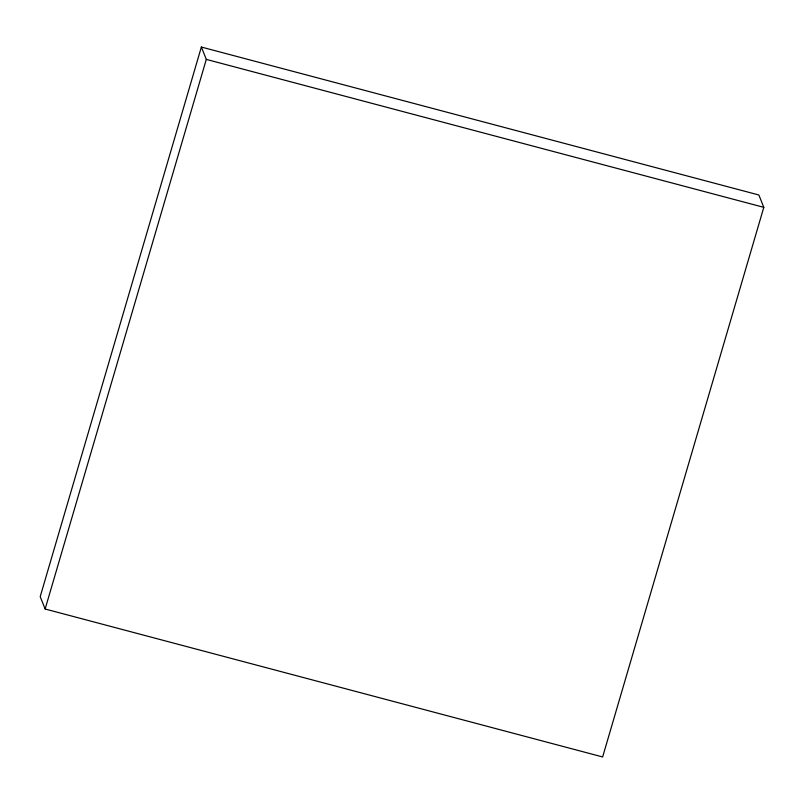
<?xml version="1.0" encoding="UTF-8"?>
<svg xmlns="http://www.w3.org/2000/svg" width="804" height="804" viewBox="0 0 804 804"><rect width="100%" height="100%" fill="white"/><g stroke="black" fill="none" stroke-linecap="round" stroke-linejoin="round"><path stroke-width="1.21" d="M201.362 47.044L40.2 596.658L45.135 609.01L602.638 756.956L763.8 207.342L758.865 194.99L201.362 47.044L206.306 59.395L45.135 609.01M206.306 59.395L763.8 207.342"/></g></svg>
